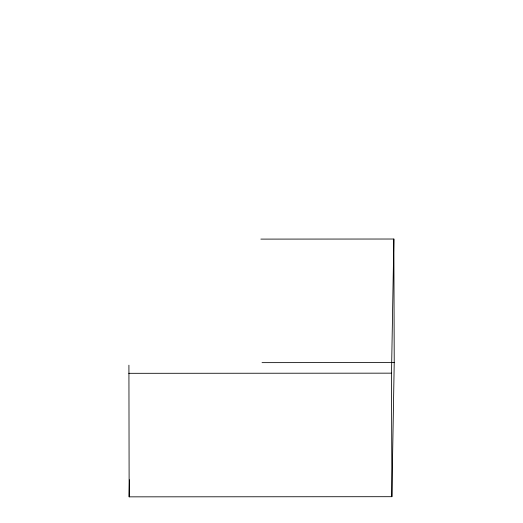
<?xml version="1.0" encoding="UTF-8"?>
<svg xmlns="http://www.w3.org/2000/svg" width="523" height="523" viewBox="0 0 523 523"><rect width="100%" height="100%" fill="white"/><g stroke="black" fill="none" stroke-linecap="round" stroke-linejoin="round"><path stroke-width="0.78" d="M260.853 239.109L393.858 239.024L394.224 362.563L391.884 496.693L129.142 496.85L128.913 365.185M129.142 496.85L129.436 479.781M391.884 496.693L391.518 373.161L393.858 239.024M262.036 362.642L394.224 362.563M128.776 373.317L391.518 373.161"/></g></svg>
